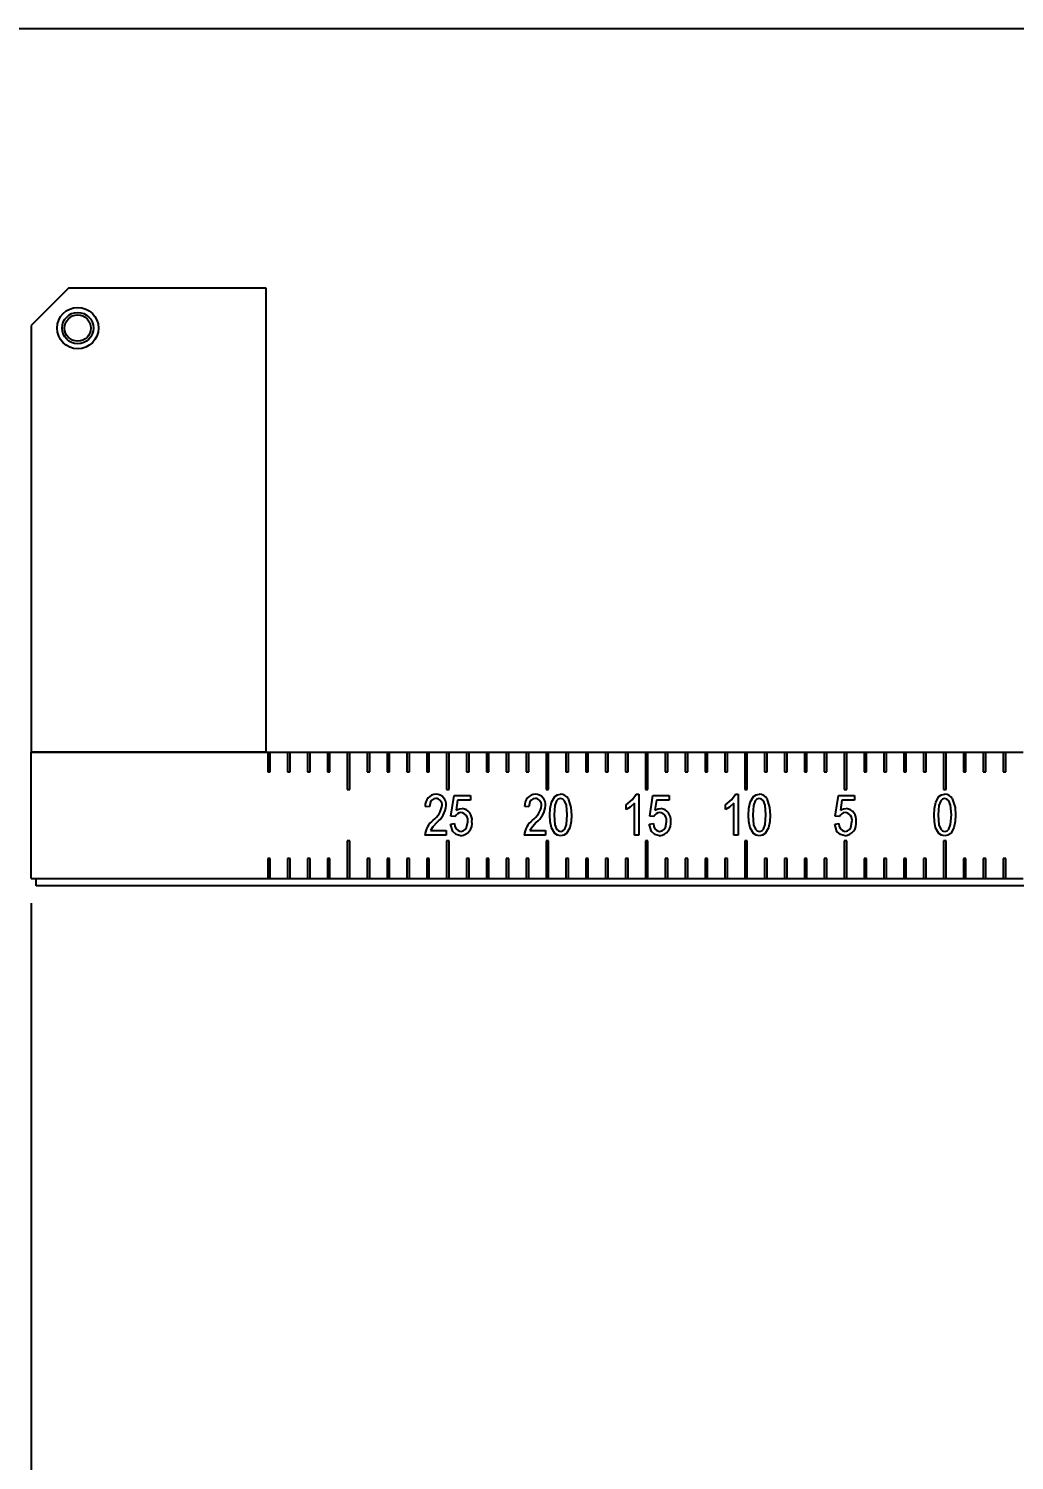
# Model space of a CAD drawing. Extents: x 0 to 278, y 1 to 215.
# Drawn here: x 139.41 to 164.21, y 178.62 to 214.65 of the extents above; entities that cross this region are included whole.
import ezdxf
from ezdxf.enums import TextEntityAlignment as Align

# ---------------------------------------------------------------- set-up
doc = ezdxf.new("R2010")
doc.units = 0
doc.layers.get('0').update_dxf_attribs({"linetype": 'CONTINUOUS'})
doc.dimstyles.new('SLDDIMSTYLE7', dxfattribs={"dimtxt": 2.116667, "dimasz": 3.175, "dimexe": 0, "dimexo": 0.0625, "dimgap": 0.529167, "dimtad": 0, "dimtih": 1, "dimtoh": 1, "dimlfac": 2, "dimrnd": 1e-09, "dimzin": 4, "dimsah": 1, "dimcen": 0.09, "dimazin": 3, "dimtfac": 1, "dimtofl": 0, "dimtmove": 0, "dimatfit": 3})

# ---------------------------------------------------------------- blocks, each defined once
blk = doc.blocks.new('_D_28')
at = {"color": 7, "linetype": 'CONTINUOUS'}
for p, q in [((139.471, 192.64), (139.471, 154.177)), ((174.958, 165.821), (174.958, 154.177)), ((153.335, 157.907), (152.692, 157.907)), ((152.692, 157.907), (152.692, 154.544)), ((161.093, 157.907), (161.736, 157.907)), ((161.736, 157.907), (161.736, 154.544)), ((139.471, 155.955), (150.155, 155.955)), ((174.958, 155.955), (164.273, 155.955)), ((152.692, 154.544), (153.335, 154.544)), ((161.736, 154.544), (161.093, 154.544))]:
    blk.add_line(p, q, dxfattribs=at)
for points in [[(139.471, 155.955), (142.646, 155.447), (142.646, 156.463)], [(174.958, 155.955), (171.783, 156.463), (171.783, 155.447)]]:
    blk.add_solid(points, dxfattribs=at)
at = {"color": 7, "linetype": 'CONTINUOUS', "width": 0.7}
for s, p in [('71.0mm', (151.832, 158.336, -3.367)), ('2.79in', (153.335, 154.544, -3.367)), ('NOMINAL', (150.584, 150.751, -3.367))]:
    blk.add_text(s, height=2.1167, dxfattribs=at).set_placement(p, align=Align.BOTTOM_LEFT)

msp = doc.modelspace()

# ---------------------------------------------------------------- linework, layer by layer
at = {"color": 7, "linetype": 'CONTINUOUS'}
for p, q in [((1.5794, 214.6454), (277.9892, 214.6454)), ((140.423, 208.1265), (139.4705, 207.174)), ((140.423, 208.1265), (145.376, 208.1265)), ((145.376, 208.1265), (145.376, 196.4425)), ((139.4705, 207.174), (139.4705, 196.4425)), ((145.376, 196.4425), (139.4705, 196.4425)), ((139.4705, 196.4425), (145.4258, 196.4425)), ((139.4705, 193.2575), (139.4705, 196.4425)), ((145.4258, 196.4425), (145.4258, 195.9445)), ((145.4258, 196.4425), (145.4893, 196.4425)), ((145.4893, 195.9445), (145.4893, 196.4425)), ((145.4893, 196.4425), (145.9258, 196.4425)), ((145.9258, 196.4425), (145.9258, 195.9445)), ((145.9258, 196.4425), (145.9893, 196.4425)), ((145.9893, 195.9445), (145.9893, 196.4425)), ((145.9893, 196.4425), (146.4258, 196.4425)), ((146.4258, 196.4425), (146.4258, 195.9445)), ((146.4258, 196.4425), (146.4893, 196.4425)), ((146.4893, 195.9445), (146.4893, 196.4425)), ((146.4893, 196.4425), (146.9258, 196.4425)), ((146.9258, 196.4425), (146.9258, 195.9445)), ((146.9258, 196.4425), (146.9893, 196.4425)), ((146.9893, 195.9445), (146.9893, 196.4425)), ((146.9893, 196.4425), (147.4258, 196.4425)), ((147.4258, 196.4425), (147.4258, 195.5)), ((147.4258, 196.4425), (147.4893, 196.4425)), ((147.4893, 195.5), (147.4893, 196.4425)), ((147.4893, 196.4425), (147.9258, 196.4425)), ((147.9258, 196.4425), (147.9258, 195.9445)), ((147.9258, 196.4425), (147.9893, 196.4425)), ((147.9893, 195.9445), (147.9893, 196.4425)), ((147.9893, 196.4425), (148.4258, 196.4425)), ((148.4258, 196.4425), (148.4258, 195.9445)), ((148.4258, 196.4425), (148.4893, 196.4425)), ((148.4893, 195.9445), (148.4893, 196.4425)), ((148.4893, 196.4425), (148.9258, 196.4425)), ((148.9258, 196.4425), (148.9258, 195.9445)), ((148.9258, 196.4425), (148.9893, 196.4425)), ((148.9893, 195.9445), (148.9893, 196.4425)), ((148.9893, 196.4425), (149.4258, 196.4425)), ((149.4258, 196.4425), (149.4258, 195.9445)), ((149.4258, 196.4425), (149.4893, 196.4425)), ((149.4893, 195.9445), (149.4893, 196.4425)), ((149.4893, 196.4425), (149.9258, 196.4425)), ((149.9258, 196.4425), (149.9258, 195.5)), ((149.9258, 196.4425), (149.9893, 196.4425)), ((149.9893, 195.5), (149.9893, 196.4425)), ((149.9893, 196.4425), (150.4258, 196.4425)), ((150.4258, 196.4425), (150.4258, 195.9445)), ((150.4258, 196.4425), (150.4893, 196.4425)), ((150.4893, 195.9445), (150.4893, 196.4425)), ((150.4893, 196.4425), (150.9258, 196.4425)), ((150.9258, 196.4425), (150.9258, 195.9445)), ((150.9258, 196.4425), (150.9893, 196.4425)), ((150.9893, 195.9445), (150.9893, 196.4425)), ((150.9893, 196.4425), (151.4258, 196.4425)), ((151.4258, 196.4425), (151.4258, 195.9445)), ((151.4258, 196.4425), (151.4893, 196.4425)), ((151.4893, 195.9445), (151.4893, 196.4425)), ((151.4893, 196.4425), (151.9258, 196.4425)), ((151.9258, 196.4425), (151.9258, 195.9445)), ((151.9258, 196.4425), (151.9893, 196.4425)), ((151.9893, 195.9445), (151.9893, 196.4425)), ((151.9893, 196.4425), (152.4258, 196.4425)), ((152.4258, 196.4425), (152.4258, 195.5)), ((152.4258, 196.4425), (152.4893, 196.4425)), ((152.4893, 195.5), (152.4893, 196.4425)), ((152.4893, 196.4425), (152.9258, 196.4425)), ((152.9258, 196.4425), (152.9258, 195.9445)), ((152.9258, 196.4425), (152.9893, 196.4425)), ((152.9893, 195.9445), (152.9893, 196.4425)), ((152.9893, 196.4425), (153.4258, 196.4425)), ((153.4258, 196.4425), (153.4258, 195.9445)), ((153.4258, 196.4425), (153.4893, 196.4425)), ((153.4893, 195.9445), (153.4893, 196.4425)), ((153.4893, 196.4425), (153.9258, 196.4425)), ((153.9258, 196.4425), (153.9258, 195.9445)), ((153.9258, 196.4425), (153.9893, 196.4425)), ((153.9893, 195.9445), (153.9893, 196.4425)), ((153.9893, 196.4425), (154.4258, 196.4425)), ((154.4258, 196.4425), (154.4258, 195.9445)), ((154.4258, 196.4425), (154.4893, 196.4425)), ((154.4893, 195.9445), (154.4893, 196.4425)), ((154.4893, 196.4425), (154.9258, 196.4425)), ((154.9258, 196.4425), (154.9258, 195.5)), ((154.9258, 196.4425), (154.9893, 196.4425)), ((154.9893, 195.5), (154.9893, 196.4425)), ((154.9893, 196.4425), (155.4258, 196.4425)), ((155.4258, 196.4425), (155.4258, 195.9445)), ((155.4258, 196.4425), (155.4893, 196.4425)), ((155.4893, 195.9445), (155.4893, 196.4425)), ((155.4893, 196.4425), (155.9258, 196.4425)), ((155.9258, 196.4425), (155.9258, 195.9445)), ((155.9258, 196.4425), (155.9893, 196.4425)), ((155.9893, 195.9445), (155.9893, 196.4425)), ((155.9893, 196.4425), (156.4258, 196.4425)), ((156.4258, 196.4425), (156.4258, 195.9445)), ((156.4258, 196.4425), (156.4893, 196.4425)), ((156.4893, 195.9445), (156.4893, 196.4425)), ((156.4893, 196.4425), (156.9258, 196.4425)), ((156.9258, 196.4425), (156.9258, 195.9445)), ((156.9258, 196.4425), (156.9893, 196.4425)), ((156.9893, 195.9445), (156.9893, 196.4425)), ((156.9893, 196.4425), (157.4258, 196.4425)), ((157.4258, 196.4425), (157.4258, 195.5)), ((157.4258, 196.4425), (157.4893, 196.4425)), ((157.4893, 195.5), (157.4893, 196.4425)), ((157.4893, 196.4425), (157.9258, 196.4425)), ((157.9258, 196.4425), (157.9258, 195.9445)), ((157.9258, 196.4425), (157.9893, 196.4425)), ((157.9893, 195.9445), (157.9893, 196.4425)), ((157.9893, 196.4425), (158.4258, 196.4425)), ((158.4258, 196.4425), (158.4258, 195.9445)), ((158.4258, 196.4425), (158.4893, 196.4425)), ((158.4893, 195.9445), (158.4893, 196.4425)), ((158.4893, 196.4425), (158.9258, 196.4425)), ((158.9258, 196.4425), (158.9258, 195.9445)), ((158.9258, 196.4425), (158.9893, 196.4425)), ((158.9893, 195.9445), (158.9893, 196.4425)), ((158.9893, 196.4425), (159.4258, 196.4425)), ((159.4258, 196.4425), (159.4258, 195.9445)), ((159.4258, 196.4425), (159.4893, 196.4425)), ((159.4893, 195.9445), (159.4893, 196.4425)), ((159.4893, 196.4425), (159.9258, 196.4425)), ((159.9258, 196.4425), (159.9258, 195.5)), ((159.9258, 196.4425), (159.9893, 196.4425)), ((159.9893, 195.5), (159.9893, 196.4425)), ((159.9893, 196.4425), (160.4258, 196.4425)), ((160.4258, 196.4425), (160.4258, 195.9445)), ((160.4258, 196.4425), (160.4893, 196.4425)), ((160.4893, 195.9445), (160.4893, 196.4425)), ((160.4893, 196.4425), (160.9258, 196.4425)), ((160.9258, 196.4425), (160.9258, 195.9445)), ((160.9258, 196.4425), (160.9893, 196.4425)), ((160.9893, 195.9445), (160.9893, 196.4425)), ((160.9893, 196.4425), (161.4258, 196.4425)), ((161.4258, 196.4425), (161.4258, 195.9445)), ((161.4258, 196.4425), (161.4893, 196.4425)), ((161.4893, 195.9445), (161.4893, 196.4425)), ((161.4893, 196.4425), (161.9258, 196.4425)), ((161.9258, 196.4425), (161.9258, 195.9445)), ((161.9258, 196.4425), (161.9893, 196.4425)), ((161.9893, 195.9445), (161.9893, 196.4425)), ((161.9893, 196.4425), (162.4258, 196.4425)), ((162.4258, 196.4425), (162.4258, 195.5)), ((162.4258, 196.4425), (162.4893, 196.4425)), ((162.4893, 195.5), (162.4893, 196.4425)), ((162.4893, 196.4425), (162.9258, 196.4425)), ((162.9258, 196.4425), (162.9258, 195.9445)), ((162.9258, 196.4425), (162.9893, 196.4425)), ((162.9893, 195.9445), (162.9893, 196.4425)), ((162.9893, 196.4425), (163.4258, 196.4425)), ((163.4258, 196.4425), (163.4258, 195.9445)), ((163.4258, 196.4425), (163.4893, 196.4425)), ((163.4893, 195.9445), (163.4893, 196.4425)), ((163.4893, 196.4425), (163.9258, 196.4425)), ((163.9258, 196.4425), (163.9258, 195.9445)), ((163.9258, 196.4425), (163.9893, 196.4425)), ((163.9893, 195.9445), (163.9893, 196.4425)), ((163.9893, 196.4425), (164.4258, 196.4425)), ((145.4258, 195.9445), (145.4893, 195.9445)), ((145.9258, 195.9445), (145.9893, 195.9445)), ((146.4258, 195.9445), (146.4893, 195.9445)), ((146.9258, 195.9445), (146.9893, 195.9445)), ((147.9258, 195.9445), (147.9893, 195.9445)), ((148.4258, 195.9445), (148.4893, 195.9445)), ((148.9258, 195.9445), (148.9893, 195.9445)), ((149.4258, 195.9445), (149.4893, 195.9445)), ((150.4258, 195.9445), (150.4893, 195.9445)), ((150.9258, 195.9445), (150.9893, 195.9445)), ((151.4258, 195.9445), (151.4893, 195.9445)), ((151.9258, 195.9445), (151.9893, 195.9445)), ((152.9258, 195.9445), (152.9893, 195.9445)), ((153.4258, 195.9445), (153.4893, 195.9445)), ((153.9258, 195.9445), (153.9893, 195.9445)), ((154.4258, 195.9445), (154.4893, 195.9445)), ((155.4258, 195.9445), (155.4893, 195.9445)), ((155.9258, 195.9445), (155.9893, 195.9445)), ((156.4258, 195.9445), (156.4893, 195.9445)), ((156.9258, 195.9445), (156.9893, 195.9445)), ((157.9258, 195.9445), (157.9893, 195.9445)), ((158.4258, 195.9445), (158.4893, 195.9445)), ((158.9258, 195.9445), (158.9893, 195.9445)), ((159.4258, 195.9445), (159.4893, 195.9445)), ((160.4258, 195.9445), (160.4893, 195.9445)), ((160.9258, 195.9445), (160.9893, 195.9445)), ((161.4258, 195.9445), (161.4893, 195.9445)), ((161.9258, 195.9445), (161.9893, 195.9445)), ((162.9258, 195.9445), (162.9893, 195.9445)), ((163.4258, 195.9445), (163.4893, 195.9445)), ((163.9258, 195.9445), (163.9893, 195.9445)), ((147.4258, 195.5), (147.4893, 195.5)), ((149.9258, 195.5), (149.9893, 195.5)), ((150.0351, 194.8319), (150.1142, 195.3525)), ((150.1142, 195.3525), (150.5233, 195.3525)), ((150.5233, 195.3525), (150.5233, 195.2338)), ((152.4258, 195.5), (152.4893, 195.5)), ((154.6895, 195.3789), (154.758, 195.3789)), ((154.758, 195.3789), (154.758, 194.3497)), ((154.9258, 195.5), (154.9893, 195.5)), ((155.0351, 194.8319), (155.1142, 195.3525)), ((155.1142, 195.3525), (155.5233, 195.3525)), ((155.5233, 195.3525), (155.5233, 195.2338)), ((157.1895, 195.3789), (157.258, 195.3789)), ((157.258, 195.3789), (157.258, 194.3497)), ((157.4258, 195.5), (157.4893, 195.5)), ((159.7002, 194.8319), (159.7794, 195.3525)), ((159.7794, 195.3525), (160.1885, 195.3525)), ((159.9258, 195.5), (159.9893, 195.5)), ((160.1885, 195.3525), (160.1885, 195.2338)), ((162.4258, 195.5), (162.4893, 195.5)), ((149.4941, 195.0622), (149.3885, 195.0754)), ((150.2027, 195.2338), (150.1645, 194.9828)), ((150.5233, 195.2338), (150.2027, 195.2338)), ((151.9941, 195.0622), (151.8885, 195.0754)), ((154.4413, 194.9962), (154.4413, 195.115)), ((154.6524, 194.3497), (154.6524, 195.1546)), ((155.2027, 195.2338), (155.1645, 194.9828)), ((155.5233, 195.2338), (155.2027, 195.2338)), ((156.9413, 194.9962), (156.9413, 195.115)), ((157.1524, 194.3497), (157.1524, 195.1546)), ((159.8679, 195.2338), (159.8297, 194.9828)), ((160.1885, 195.2338), (159.8679, 195.2338)), ((150.0219, 194.6268), (150.1274, 194.64)), ((150.1406, 194.8169), (150.0351, 194.8319)), ((155.0219, 194.6268), (155.1274, 194.64)), ((155.1406, 194.8169), (155.0351, 194.8319)), ((159.6871, 194.6268), (159.7926, 194.64)), ((159.8058, 194.8169), (159.7002, 194.8319)), ((147.4893, 194.21), (147.4258, 194.21)), ((147.4258, 194.21), (147.4258, 193.2575)), ((147.4893, 193.2575), (147.4893, 194.21)), ((149.9163, 194.3497), (149.3753, 194.3497)), ((149.5205, 194.4685), (149.9163, 194.4685)), ((149.9163, 194.4685), (149.9163, 194.3497)), ((149.9893, 194.21), (149.9258, 194.21)), ((149.9258, 194.21), (149.9258, 193.2575)), ((149.9893, 193.2575), (149.9893, 194.21)), ((152.4163, 194.3497), (151.8753, 194.3497)), ((152.0205, 194.4685), (152.4163, 194.4685)), ((152.4163, 194.4685), (152.4163, 194.3497)), ((152.4893, 194.21), (152.4258, 194.21)), ((152.4258, 194.21), (152.4258, 193.2575)), ((152.4893, 193.2575), (152.4893, 194.21)), ((154.758, 194.3497), (154.6524, 194.3497)), ((154.9893, 194.21), (154.9258, 194.21)), ((154.9258, 194.21), (154.9258, 193.2575)), ((154.9893, 193.2575), (154.9893, 194.21)), ((157.258, 194.3497), (157.1524, 194.3497)), ((157.4893, 194.21), (157.4258, 194.21)), ((157.4258, 194.21), (157.4258, 193.2575)), ((157.4893, 193.2575), (157.4893, 194.21)), ((159.9893, 194.21), (159.9258, 194.21)), ((159.9258, 194.21), (159.9258, 193.2575)), ((159.9893, 193.2575), (159.9893, 194.21)), ((162.4893, 194.21), (162.4258, 194.21)), ((162.4258, 194.21), (162.4258, 193.2575)), ((162.4893, 193.2575), (162.4893, 194.21)), ((145.4893, 193.7655), (145.4258, 193.7655)), ((145.4258, 193.7655), (145.4258, 193.2575)), ((145.4893, 193.2575), (145.4893, 193.7655)), ((145.9893, 193.7655), (145.9258, 193.7655)), ((145.9258, 193.7655), (145.9258, 193.2575)), ((145.9893, 193.2575), (145.9893, 193.7655)), ((146.4893, 193.7655), (146.4258, 193.7655)), ((146.4258, 193.7655), (146.4258, 193.2575)), ((146.4893, 193.2575), (146.4893, 193.7655)), ((146.9893, 193.7655), (146.9258, 193.7655)), ((146.9258, 193.7655), (146.9258, 193.2575)), ((146.9893, 193.2575), (146.9893, 193.7655)), ((147.9893, 193.7655), (147.9258, 193.7655)), ((147.9258, 193.7655), (147.9258, 193.2575)), ((147.9893, 193.2575), (147.9893, 193.7655)), ((148.4893, 193.7655), (148.4258, 193.7655)), ((148.4258, 193.7655), (148.4258, 193.2575)), ((148.4893, 193.2575), (148.4893, 193.7655)), ((148.9893, 193.7655), (148.9258, 193.7655)), ((148.9258, 193.7655), (148.9258, 193.2575)), ((148.9893, 193.2575), (148.9893, 193.7655)), ((149.4893, 193.7655), (149.4258, 193.7655)), ((149.4258, 193.7655), (149.4258, 193.2575)), ((149.4893, 193.2575), (149.4893, 193.7655)), ((150.4893, 193.7655), (150.4258, 193.7655)), ((150.4258, 193.7655), (150.4258, 193.2575)), ((150.4893, 193.2575), (150.4893, 193.7655)), ((150.9893, 193.7655), (150.9258, 193.7655)), ((150.9258, 193.7655), (150.9258, 193.2575)), ((150.9893, 193.2575), (150.9893, 193.7655)), ((151.4893, 193.7655), (151.4258, 193.7655)), ((151.4258, 193.7655), (151.4258, 193.2575)), ((151.4893, 193.2575), (151.4893, 193.7655)), ((151.9893, 193.7655), (151.9258, 193.7655)), ((151.9258, 193.7655), (151.9258, 193.2575)), ((151.9893, 193.2575), (151.9893, 193.7655)), ((152.9893, 193.7655), (152.9258, 193.7655)), ((152.9258, 193.7655), (152.9258, 193.2575)), ((152.9893, 193.2575), (152.9893, 193.7655)), ((153.4893, 193.7655), (153.4258, 193.7655)), ((153.4258, 193.7655), (153.4258, 193.2575)), ((153.4893, 193.2575), (153.4893, 193.7655)), ((153.9893, 193.7655), (153.9258, 193.7655)), ((153.9258, 193.7655), (153.9258, 193.2575)), ((153.9893, 193.2575), (153.9893, 193.7655)), ((154.4893, 193.7655), (154.4258, 193.7655)), ((154.4258, 193.7655), (154.4258, 193.2575)), ((154.4893, 193.2575), (154.4893, 193.7655)), ((155.4893, 193.7655), (155.4258, 193.7655)), ((155.4258, 193.7655), (155.4258, 193.2575)), ((155.4893, 193.2575), (155.4893, 193.7655)), ((155.9893, 193.7655), (155.9258, 193.7655)), ((155.9258, 193.7655), (155.9258, 193.2575)), ((155.9893, 193.2575), (155.9893, 193.7655)), ((156.4893, 193.7655), (156.4258, 193.7655)), ((156.4258, 193.7655), (156.4258, 193.2575)), ((156.4893, 193.2575), (156.4893, 193.7655)), ((156.9893, 193.7655), (156.9258, 193.7655)), ((156.9258, 193.7655), (156.9258, 193.2575)), ((156.9893, 193.2575), (156.9893, 193.7655)), ((157.9893, 193.7655), (157.9258, 193.7655)), ((157.9258, 193.7655), (157.9258, 193.2575)), ((157.9893, 193.2575), (157.9893, 193.7655)), ((158.4893, 193.7655), (158.4258, 193.7655)), ((158.4258, 193.7655), (158.4258, 193.2575)), ((158.4893, 193.2575), (158.4893, 193.7655)), ((158.9893, 193.7655), (158.9258, 193.7655)), ((158.9258, 193.7655), (158.9258, 193.2575)), ((158.9893, 193.2575), (158.9893, 193.7655)), ((159.4893, 193.7655), (159.4258, 193.7655)), ((159.4258, 193.7655), (159.4258, 193.2575)), ((159.4893, 193.2575), (159.4893, 193.7655)), ((160.4893, 193.7655), (160.4258, 193.7655)), ((160.4258, 193.7655), (160.4258, 193.2575)), ((160.4893, 193.2575), (160.4893, 193.7655)), ((160.9893, 193.7655), (160.9258, 193.7655)), ((160.9258, 193.7655), (160.9258, 193.2575)), ((160.9893, 193.2575), (160.9893, 193.7655)), ((161.4893, 193.7655), (161.4258, 193.7655)), ((161.4258, 193.7655), (161.4258, 193.2575)), ((161.4893, 193.2575), (161.4893, 193.7655)), ((161.9893, 193.7655), (161.9258, 193.7655)), ((161.9258, 193.7655), (161.9258, 193.2575)), ((161.9893, 193.2575), (161.9893, 193.7655)), ((162.9893, 193.7655), (162.9258, 193.7655)), ((162.9258, 193.7655), (162.9258, 193.2575)), ((162.9893, 193.2575), (162.9893, 193.7655)), ((163.4893, 193.7655), (163.4258, 193.7655)), ((163.4258, 193.7655), (163.4258, 193.2575)), ((163.4893, 193.2575), (163.4893, 193.7655)), ((163.9893, 193.7655), (163.9258, 193.7655)), ((163.9258, 193.7655), (163.9258, 193.2575)), ((163.9893, 193.2575), (163.9893, 193.7655)), ((139.4705, 193.2575), (145.4258, 193.2575)), ((139.5975, 193.078), (139.5975, 193.2575)), ((145.4258, 193.2575), (145.4893, 193.2575)), ((145.4893, 193.2575), (145.9258, 193.2575)), ((145.9258, 193.2575), (145.9893, 193.2575)), ((145.9893, 193.2575), (146.4258, 193.2575)), ((146.4258, 193.2575), (146.4893, 193.2575)), ((146.4893, 193.2575), (146.9258, 193.2575)), ((146.9258, 193.2575), (146.9893, 193.2575)), ((146.9893, 193.2575), (147.4258, 193.2575)), ((147.4258, 193.2575), (147.4893, 193.2575)), ((147.4893, 193.2575), (147.9258, 193.2575)), ((147.9258, 193.2575), (147.9893, 193.2575)), ((147.9893, 193.2575), (148.4258, 193.2575)), ((148.4258, 193.2575), (148.4893, 193.2575)), ((148.4893, 193.2575), (148.9258, 193.2575)), ((148.9258, 193.2575), (148.9893, 193.2575)), ((148.9893, 193.2575), (149.4258, 193.2575)), ((149.4258, 193.2575), (149.4893, 193.2575)), ((149.4893, 193.2575), (149.9258, 193.2575)), ((149.9258, 193.2575), (149.9893, 193.2575)), ((149.9893, 193.2575), (150.4258, 193.2575)), ((150.4258, 193.2575), (150.4893, 193.2575)), ((150.4893, 193.2575), (150.9258, 193.2575)), ((150.9258, 193.2575), (150.9893, 193.2575)), ((150.9893, 193.2575), (151.4258, 193.2575)), ((151.4258, 193.2575), (151.4893, 193.2575)), ((151.4893, 193.2575), (151.9258, 193.2575)), ((151.9258, 193.2575), (151.9893, 193.2575)), ((151.9893, 193.2575), (152.4258, 193.2575)), ((152.4258, 193.2575), (152.4893, 193.2575)), ((152.4893, 193.2575), (152.9258, 193.2575)), ((152.9258, 193.2575), (152.9893, 193.2575)), ((152.9893, 193.2575), (153.4258, 193.2575)), ((153.4258, 193.2575), (153.4893, 193.2575)), ((153.4893, 193.2575), (153.9258, 193.2575)), ((153.9258, 193.2575), (153.9893, 193.2575)), ((153.9893, 193.2575), (154.4258, 193.2575)), ((154.4258, 193.2575), (154.4893, 193.2575)), ((154.4893, 193.2575), (154.9258, 193.2575)), ((154.9258, 193.2575), (154.9893, 193.2575)), ((154.9893, 193.2575), (155.4258, 193.2575)), ((155.4258, 193.2575), (155.4893, 193.2575)), ((155.4893, 193.2575), (155.9258, 193.2575)), ((155.9258, 193.2575), (155.9893, 193.2575)), ((155.9893, 193.2575), (156.4258, 193.2575)), ((156.4258, 193.2575), (156.4893, 193.2575)), ((156.4893, 193.2575), (156.9258, 193.2575)), ((156.9258, 193.2575), (156.9893, 193.2575)), ((156.9893, 193.2575), (157.4258, 193.2575)), ((157.4258, 193.2575), (157.4893, 193.2575)), ((157.4893, 193.2575), (157.9258, 193.2575)), ((157.9258, 193.2575), (157.9893, 193.2575)), ((157.9893, 193.2575), (158.4258, 193.2575)), ((158.4258, 193.2575), (158.4893, 193.2575)), ((158.4893, 193.2575), (158.9258, 193.2575)), ((158.9258, 193.2575), (158.9893, 193.2575)), ((158.9893, 193.2575), (159.4258, 193.2575)), ((159.4258, 193.2575), (159.4893, 193.2575)), ((159.4893, 193.2575), (159.9258, 193.2575)), ((159.9258, 193.2575), (159.9893, 193.2575)), ((159.9893, 193.2575), (160.4258, 193.2575)), ((160.4258, 193.2575), (160.4893, 193.2575)), ((160.4893, 193.2575), (160.9258, 193.2575)), ((160.9258, 193.2575), (160.9893, 193.2575)), ((160.9893, 193.2575), (161.4258, 193.2575)), ((161.4258, 193.2575), (161.4893, 193.2575)), ((161.4893, 193.2575), (161.9258, 193.2575)), ((161.9258, 193.2575), (161.9893, 193.2575)), ((161.9893, 193.2575), (162.4258, 193.2575)), ((162.4258, 193.2575), (162.4893, 193.2575)), ((162.4893, 193.2575), (162.9258, 193.2575)), ((162.9258, 193.2575), (162.9893, 193.2575)), ((162.9893, 193.2575), (163.4258, 193.2575)), ((163.4258, 193.2575), (163.4893, 193.2575)), ((163.4893, 193.2575), (163.9258, 193.2575)), ((163.9258, 193.2575), (163.9893, 193.2575)), ((163.9893, 193.2575), (164.4258, 193.2575)), ((139.8515, 193.078), (139.5975, 193.078)), ((166.9705, 193.078), (139.8515, 193.078))]:
    msp.add_line(p, q, dxfattribs=at)
at = {"color": 7, "linetype": 'CONTINUOUS', "flags": 128}
for points in [[(149.6551, 195.2733), (149.6004, 195.2638), (149.5537, 195.2341), (149.5201, 195.1898), (149.4941, 195.0622)], [(152.1551, 195.2733), (152.1004, 195.2638), (152.0537, 195.2341), (152.0201, 195.1898), (151.9941, 195.0622)], [(152.5219, 194.8573), (152.5302, 195.0206), (152.563, 195.1806), (152.6444, 195.3209), (152.7128, 195.3649), (152.793, 195.3789)], [(152.7887, 195.2733), (152.7312, 195.256), (152.6888, 195.2128), (152.6453, 195.1001), (152.6274, 194.8577)], [(152.9573, 194.8577), (152.939, 195.1033), (152.8928, 195.2165), (152.8477, 195.2579), (152.7887, 195.2733)], [(152.98, 195.2717), (153.0516, 195.045), (153.0629, 194.8573)], [(154.4413, 195.115), (154.6012, 195.244), (154.6895, 195.3789)], [(156.9413, 195.115), (157.1012, 195.244), (157.1895, 195.3789)], [(157.5219, 194.8573), (157.5302, 195.0206), (157.563, 195.1806), (157.6444, 195.3209), (157.7128, 195.3649), (157.793, 195.3789)], [(157.7887, 195.2733), (157.7312, 195.256), (157.6888, 195.2128), (157.6453, 195.1001), (157.6274, 194.8577)], [(157.9573, 194.8577), (157.939, 195.1033), (157.8928, 195.2165), (157.8477, 195.2579), (157.7887, 195.2733)], [(157.98, 195.2717), (158.0516, 195.045), (158.0629, 194.8573)], [(162.1871, 194.8573), (162.1954, 195.0206), (162.2282, 195.1806), (162.3096, 195.3209), (162.378, 195.3649), (162.4582, 195.3789)], [(162.4538, 195.2733), (162.3963, 195.256), (162.354, 195.2128), (162.3105, 195.1001), (162.2926, 194.8577)], [(162.6225, 194.8577), (162.6042, 195.1033), (162.558, 195.2165), (162.5128, 195.2579), (162.4538, 195.2733)], [(162.6452, 195.2717), (162.7168, 195.045), (162.728, 194.8573)], [(150.1645, 194.9828), (150.2464, 195.0149), (150.315, 195.0226)], [(154.6524, 195.1546), (154.5416, 195.0559), (154.4413, 194.9962)], [(155.1645, 194.9828), (155.2464, 195.0149), (155.315, 195.0226)], [(157.1524, 195.1546), (157.0416, 195.0559), (156.9413, 194.9962)], [(159.8297, 194.9828), (159.9115, 195.0149), (159.9802, 195.0226)], [(149.6774, 194.6658), (149.582, 194.5609), (149.5205, 194.4685)], [(150.2839, 194.3365), (150.1671, 194.3651), (150.0783, 194.4465), (150.0219, 194.6268)], [(150.2829, 194.4421), (150.3437, 194.4559), (150.3934, 194.4939), (150.4287, 194.5457), (150.4573, 194.6899)], [(152.1774, 194.6658), (152.082, 194.5609), (152.0205, 194.4685)], [(152.7917, 194.3365), (152.712, 194.3516), (152.6441, 194.3962), (152.5603, 194.5343), (152.5292, 194.6943), (152.5219, 194.8573)], [(152.6274, 194.8577), (152.6457, 194.6127), (152.6915, 194.4997), (152.7361, 194.4578), (152.7948, 194.4421)], [(153.0629, 194.8573), (153.0545, 194.6941), (153.0215, 194.5343), (152.9403, 194.3942), (152.8719, 194.3503), (152.7917, 194.3365)], [(152.7948, 194.4421), (152.8525, 194.4591), (152.8953, 194.5022), (152.9394, 194.6148), (152.9573, 194.8577)], [(155.2839, 194.3365), (155.1671, 194.3651), (155.0783, 194.4465), (155.0219, 194.6268)], [(155.2829, 194.4421), (155.3437, 194.4559), (155.3934, 194.4939), (155.4287, 194.5457), (155.4573, 194.6899)], [(157.7917, 194.3365), (157.712, 194.3516), (157.6441, 194.3962), (157.5603, 194.5343), (157.5292, 194.6943), (157.5219, 194.8573)], [(157.6274, 194.8577), (157.6457, 194.6127), (157.6915, 194.4997), (157.7361, 194.4578), (157.7948, 194.4421)], [(158.0629, 194.8573), (158.0545, 194.6941), (158.0215, 194.5343), (157.9403, 194.3942), (157.8719, 194.3503), (157.7917, 194.3365)], [(157.7948, 194.4421), (157.8525, 194.4591), (157.8953, 194.5022), (157.9394, 194.6148), (157.9573, 194.8577)], [(159.9491, 194.3365), (159.8323, 194.3651), (159.7435, 194.4465), (159.6871, 194.6268)], [(159.9481, 194.4421), (160.0089, 194.4559), (160.0586, 194.4939), (160.0939, 194.5457), (160.1225, 194.6899)], [(162.4569, 194.3365), (162.3772, 194.3516), (162.3093, 194.3962), (162.2255, 194.5343), (162.1944, 194.6943), (162.1871, 194.8573)], [(162.2926, 194.8577), (162.3108, 194.6127), (162.3566, 194.4997), (162.4013, 194.4578), (162.46, 194.4421)], [(162.728, 194.8573), (162.7197, 194.6941), (162.6867, 194.5343), (162.6055, 194.3942), (162.5371, 194.3503), (162.4569, 194.3365)], [(162.46, 194.4421), (162.5177, 194.4591), (162.5605, 194.5022), (162.6046, 194.6148), (162.6225, 194.8577)]]:
    msp.add_lwpolyline(points, dxfattribs=at)
at = {"color": 7, "linetype": 'CONTINUOUS'}
for radius in [0.5207, 0.3937, 0.3302]:
    msp.add_circle((140.6453, 207.1105), radius, dxfattribs=at)
for centre, radius, start, end in [((149.6653, 195.101), 0.278, 91.30414, 185.27435), ((149.6495, 195.1115), 0.162, 354.60577, 88.02058), ((149.6541, 195.1159), 0.2631, 355.27291, 88.93489), ((152.1653, 195.101), 0.278, 91.30414, 185.27435), ((152.1495, 195.1115), 0.162, 354.60577, 88.02058), ((152.1541, 195.1159), 0.2631, 355.27291, 88.93489), ((152.7961, 195.1677), 0.2112, 29.4976, 90.8495), ((157.7961, 195.1677), 0.2112, 29.4976, 90.8495), ((162.4613, 195.1677), 0.2112, 29.4976, 90.8495), ((149.264, 195.1779), 0.5529, 305.31532, 351.50536), ((149.2767, 195.17), 0.644, 308.46413, 353.23487), ((150.2907, 194.7548), 0.1624, 91.80122, 157.51276), ((150.2664, 194.7241), 0.1939, 349.83976, 84.33139), ((150.2721, 194.7327), 0.2931, 352.73445, 81.58118), ((151.764, 195.1779), 0.5529, 305.31532, 351.50536), ((151.7767, 195.17), 0.644, 308.46413, 353.23487), ((155.2907, 194.7548), 0.1624, 91.80122, 157.51276), ((155.2664, 194.7241), 0.1939, 349.83976, 84.33139), ((155.2721, 194.7327), 0.2931, 352.73445, 81.58118), ((159.9558, 194.7548), 0.1624, 91.80122, 157.51276), ((159.9316, 194.7241), 0.1939, 349.83976, 84.33139), ((159.9373, 194.7327), 0.2931, 352.73445, 81.58118), ((149.9393, 194.2843), 0.5677, 128.79747, 173.38631), ((150.3139, 194.6264), 0.187, 175.84578, 260.44759), ((150.2512, 194.6498), 0.315, 275.96614, 8.36135), ((152.4393, 194.2843), 0.5677, 128.79747, 173.38631), ((155.3139, 194.6264), 0.187, 175.84578, 260.44759), ((155.2512, 194.6498), 0.315, 275.96614, 8.36135), ((159.9791, 194.6264), 0.187, 175.84578, 260.44759), ((159.9163, 194.6498), 0.315, 275.96614, 8.36135)]:
    msp.add_arc(centre, radius, start, end, dxfattribs=at)

# ---------------------------------------------------------------- dimensions: what is measured, and where the dimension line sits
dim = msp.add_linear_dim(base=(139.4705, 155.9547), p1=(174.9575, 167.0915), p2=(139.4705, 196.4425), text='<>\\PNOMINAL', dimstyle='SLDDIMSTYLE7', dxfattribs=at)
dim.commit()
dim.dimension.update_dxf_attribs({"geometry": '_D_28', "text_midpoint": (157.214, 155.9547), "dimtype": 160})

doc.saveas('drawing.dxf')
